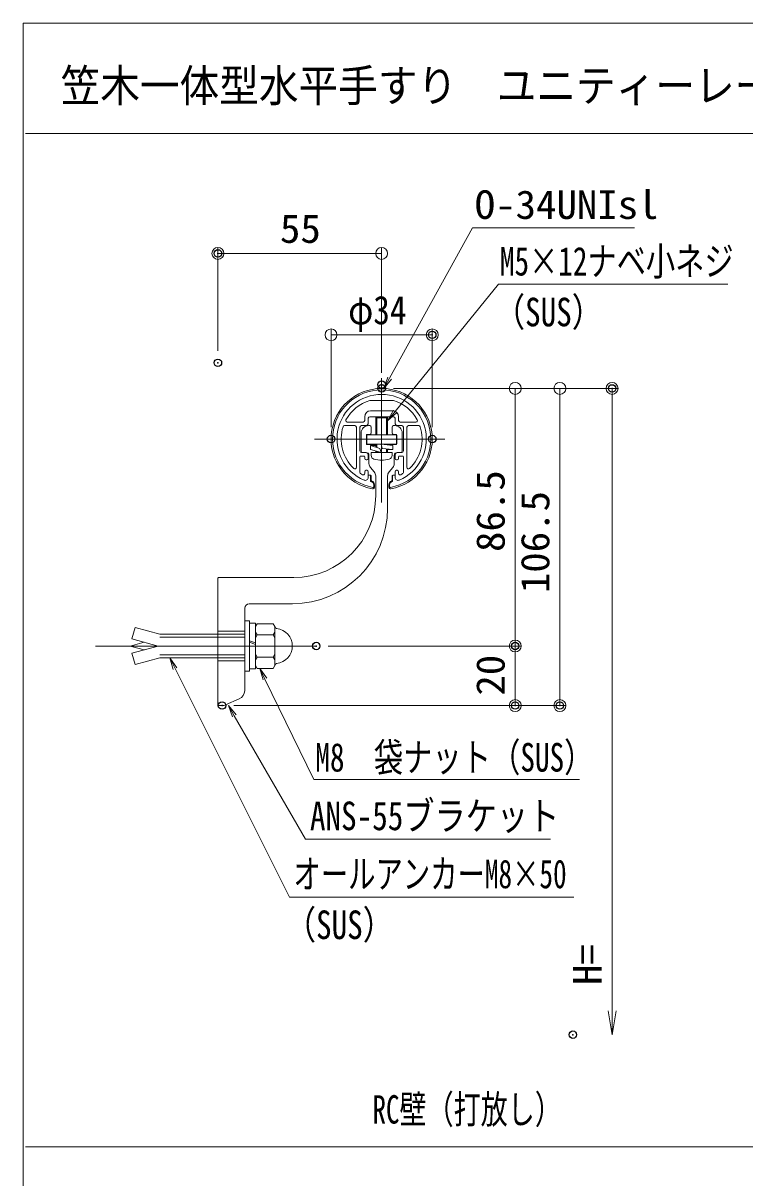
# Model space of a CAD drawing. Units: millimetres, scale not verified. Extents: x -800 to 800, y -554 to 554.
# Drawn here: x -800 to -557.5, y 166.2 to 554 of the extents above; entities that cross this region are included whole.
import ezdxf
from ezdxf.enums import TextEntityAlignment as Align

# ---------------------------------------------------------------- set-up
doc = ezdxf.new("R2010")
doc.units = ezdxf.units.MM
doc.header["$LTSCALE"] = 5
doc.header["$PDMODE"] = 32
doc.header["$PDSIZE"] = 2.5
for name, pattern in [('LONG_CHAIN', [21, 18, -1, 1, -1]), ('LONG_DASHED1', [7, 6, -1]), ('LONG_DASHED2', [13, 12, -1])]:
    doc.linetypes.add(name, pattern=pattern)
for name, color, linetype, lineweight in [('0-1_6寸法', 1, 'Continuous', 9), ('0-2_0', 7, 'Continuous', 9), ('0-5_4手摺芯', 5, 'LONG_CHAIN', 9), ('0-6_07文字', 3, 'Continuous', 9), ('0-9_3ブラケット', 4, 'Continuous', 9), ('0-B_zumenwaku', 6, 'Continuous', 9), ('0-E_5ビス類', 6, 'LONG_DASHED1', 9), ('0-F_4手摺金台', 2, 'Continuous', 9), ('1-0_4手摺（断面）', 4, 'Continuous', 9), ('1-1_笠木', 5, 'Continuous', 9), ('1-2_5ナット類', 6, 'Continuous', 9), ('1-3_5アンカー芯', 4, 'LONG_CHAIN', 9), ('1-4_3ブラケット隠線', 134, 'LONG_DASHED2', 9), ('1-F_6文字', 2, 'Continuous', 9)]:
    doc.layers.add(name, color=color, linetype=linetype, lineweight=lineweight)
doc.layers.add('0-3_Defpoints', color=7, linetype='Continuous')
doc.layers.add('0-C_moji', color=2, linetype='Continuous')
doc.styles.add('ＭＳ ゴシック', font='')
doc.styles.add('ＭＳ Ｐゴシック', font='')
doc.styles.get('ＭＳ ゴシック').set_extended_font_data('MS Gothic')
doc.styles.get('ＭＳ Ｐゴシック').set_extended_font_data('MS PGothic')

# ---------------------------------------------------------------- blocks, each defined once
blk = doc.blocks.new('_Origin')
at = {"layer": '0-2_0', "color": 1}
blk.add_line((0, 0), (-5, 0), dxfattribs=at)
blk.add_circle((0, 0), 2.5, dxfattribs=at)
blk = doc.blocks.new('_Open')
at = {"layer": '0-2_0', "color": 1}
blk.add_line((-5, 0.833), (0, 0), dxfattribs=at)
blk.add_lwpolyline([(-5, -0.833), (0, 0), (-5, 0)], dxfattribs=at)
blk = doc.blocks.new('MLeader9')
at = {"layer": '1-F_6文字', "color": 1}
blk.add_line((-647.628, 485.218), (-594.601, 485.218), dxfattribs=at)
at = {"layer": '1-F_6文字'}
blk.add_line((-676.266, 434.488), (-678.781, 431.306), dxfattribs=at)
at = {"layer": '1-F_6文字', "color": 1}
blk.add_lwpolyline([(-676.85, 434.809), (-649.068, 485.218), (-647.628, 485.218)], dxfattribs=at)
at = {"layer": '1-F_6文字'}
blk.add_lwpolyline([(-677.434, 435.131), (-678.781, 431.306), (-676.85, 434.809)], dxfattribs=at)
at = {"layer": '1-F_6文字', "style": 'ＭＳ ゴシック', "width": 1.05}
blk.add_text('O-34UNIsl', height=9.604, dxfattribs=at).set_placement((-648.268, 485.368), align=Align.BOTTOM_LEFT)
blk = doc.blocks.new('MLeader10')
at = {"layer": '1-F_6文字', "color": 1}
blk.add_line((-638.832, 466.375), (-563.272, 466.375), dxfattribs=at)
at = {"layer": '1-F_6文字'}
blk.add_line((-674.497, 423.173), (-677.536, 420.489), dxfattribs=at)
at = {"layer": '1-F_6文字', "color": 1}
blk.add_lwpolyline([(-675.014, 423.594), (-640.272, 466.375), (-638.832, 466.375)], dxfattribs=at)
at = {"layer": '1-F_6文字'}
blk.add_lwpolyline([(-675.532, 424.014), (-677.536, 420.489), (-675.014, 423.594)], dxfattribs=at)
at = {"layer": '1-F_6文字', "style": 'ＭＳ ゴシック'}
for s, width, p in [('M5×12ナベ小ネジ', 0.75, (-639.806, 466.362)), ('（SUS）', 0.8, (-641.832, 449.295))]:
    blk.add_text(s, height=9.604, dxfattribs=dict(at, width=width)).set_placement(p, align=Align.BOTTOM_LEFT)
blk = doc.blocks.new('MLeader11')
at = {"layer": '1-F_6文字'}
blk.add_line((-729.604, 321.026), (-731.029, 324.823), dxfattribs=at)
at = {"layer": '1-F_6文字', "color": 1}
blk.add_line((-703.643, 279.943), (-622.789, 279.943), dxfattribs=at)
at = {"layer": '1-F_6文字'}
blk.add_lwpolyline([(-728.45, 321.694), (-731.029, 324.823), (-729.027, 321.36)], dxfattribs=at)
at = {"layer": '1-F_6文字', "color": 1}
blk.add_lwpolyline([(-729.027, 321.36), (-705.083, 279.943), (-703.643, 279.943)], dxfattribs=at)
at = {"layer": '1-F_6文字', "style": 'ＭＳ ゴシック', "width": 0.8}
blk.add_text('ANS-55ブラケット', height=9.604, dxfattribs=at).set_placement((-703.616, 280.093), align=Align.BOTTOM_LEFT)
blk = doc.blocks.new('MLeader12')
at = {"layer": '1-F_6文字'}
blk.add_line((-719.35, 333.436), (-720.506, 337.323), dxfattribs=at)
at = {"layer": '1-F_6文字', "color": 1}
blk.add_line((-700.845, 300.002), (-613.098, 300.002), dxfattribs=at)
at = {"layer": '1-F_6文字'}
blk.add_lwpolyline([(-718.152, 334.021), (-720.506, 337.323), (-718.751, 333.729)], dxfattribs=at)
at = {"layer": '1-F_6文字', "color": 1}
blk.add_lwpolyline([(-718.751, 333.729), (-702.285, 300.002), (-700.845, 300.002)], dxfattribs=at)
at = {"layer": '1-F_6文字', "style": 'ＭＳ ゴシック', "width": 0.75}
blk.add_text('M8\u3000袋ナット（SUS）', height=9.621, dxfattribs=at).set_placement((-701.818, 299.752), align=Align.BOTTOM_LEFT)
blk = doc.blocks.new('MLeader13')
at = {"layer": '1-F_6文字'}
blk.add_line((-749.519, 336.947), (-750.713, 340.823), dxfattribs=at)
at = {"layer": '1-F_6文字', "color": 1}
blk.add_line((-709.055, 260.44), (-614.975, 260.44), dxfattribs=at)
at = {"layer": '1-F_6文字'}
blk.add_lwpolyline([(-748.327, 337.544), (-750.713, 340.823), (-748.923, 337.246)], dxfattribs=at)
at = {"layer": '1-F_6文字', "color": 1}
blk.add_lwpolyline([(-748.923, 337.246), (-710.495, 260.44), (-709.055, 260.44)], dxfattribs=at)
at = {"layer": '1-F_6文字', "style": 'ＭＳ ゴシック'}
for s, height, width, p in [('オールアンカーM8×50', 9.621, 0.7, (-709.175, 260.59)), ('（SUS）', 9.604, 0.8, (-712.055, 243.523))]:
    blk.add_text(s, height=height, dxfattribs=dict(at, width=width)).set_placement(p, align=Align.BOTTOM_LEFT)

msp = doc.modelspace()

# ---------------------------------------------------------------- linework, layer by layer
at = {"layer": '0-1_6寸法'}
for p, q in [((-734.536, 443.936), (-734.536, 478.668)), ((-679.536, 436.605), (-679.536, 478.668)), ((-683.536, 476.668), (-730.536, 476.668)), ((-696.536, 418.323), (-696.536, 451.323)), ((-662.536, 418.323), (-662.536, 451.323)), ((-692.536, 449.323), (-666.536, 449.323)), ((-675.536, 431.323), (-600.119, 431.323)), ((-675.536, 431.323), (-617.668, 431.323)), ((-675.536, 431.323), (-632.668, 431.323)), ((-602.119, 222.29), (-602.119, 431.323)), ((-634.668, 427.323), (-634.668, 348.823)), ((-619.668, 427.323), (-619.668, 328.823)), ((-697.515, 344.823), (-632.668, 344.823)), ((-697.515, 344.823), (-632.668, 344.823)), ((-634.668, 340.823), (-634.668, 328.823)), ((-729.151, 324.823), (-617.668, 324.823)), ((-729.151, 324.823), (-632.668, 324.823))]:
    msp.add_line(p, q, dxfattribs=at)
msp.add_circle((-602.119, 431.323), 2, dxfattribs=at)
at = {"layer": '0-3_Defpoints'}
for p in [(-734.536, 476.668), (-662.536, 449.323), (-734.536, 439.936), (-679.536, 432.605), (-679.536, 431.323), (-602.119, 431.323), (-696.536, 414.323), (-662.536, 414.323), (-701.515, 344.823), (-634.668, 344.823), (-733.151, 324.823), (-634.668, 324.823), (-619.668, 324.823), (-615.292, 214.29)]:
    msp.add_point(p, dxfattribs=at)
at = {"layer": '0-5_4手摺芯'}
for p, q in [((-679.536, 392.992), (-679.536, 434.734)), ((-702.105, 414.323), (-658.281, 414.323))]:
    msp.add_line(p, q, dxfattribs=at)
at = {"layer": '0-9_3ブラケット'}
for p, q in [((-686.436, 410.323), (-686.436, 416.323)), ((-684.636, 415.673), (-684.636, 412.673)), ((-684.536, 415.773), (-674.536, 415.773)), ((-684.536, 415.773), (-684.536, 412.573)), ((-684.436, 415.873), (-683.536, 415.873)), ((-683.936, 418.823), (-683.536, 418.823)), ((-683.036, 418.323), (-683.036, 416.373)), ((-676.036, 418.323), (-676.036, 416.373)), ((-675.136, 418.823), (-675.536, 418.823)), ((-675.536, 415.873), (-674.636, 415.873)), ((-674.536, 415.773), (-674.536, 412.573)), ((-674.436, 415.673), (-674.436, 412.673)), ((-672.636, 410.323), (-672.636, 416.323)), ((-684.536, 412.573), (-674.536, 412.573)), ((-684.436, 412.473), (-681.536, 412.473)), ((-677.536, 412.473), (-674.636, 412.473)), ((-685.936, 409.823), (-684.786, 409.823)), ((-683.786, 408.823), (-683.786, 406.068)), ((-675.286, 408.823), (-675.286, 406.068)), ((-673.136, 409.823), (-674.286, 409.823)), ((-683.298, 404.759), (-682.023, 403.287)), ((-675.773, 404.759), (-677.048, 403.287)), ((-681.536, 401.978), (-681.536, 395.323)), ((-677.536, 401.978), (-677.536, 391.023)), ((-734.536, 367.623), (-734.536, 325.023)), ((-734.336, 367.823), (-709.036, 367.823)), ((-725.536, 329.801), (-725.536, 357.523)), ((-724.036, 359.023), (-709.536, 359.023)), ((-731.97, 325.066), (-727.354, 327.044)), ((-733.151, 324.823), (-734.336, 324.823))]:
    msp.add_line(p, q, dxfattribs=at)
for centre, radius, start, end in [((-683.936, 416.323), 2.5, 90, 180), ((-684.436, 415.673), 0.2, 90, 180), ((-683.536, 418.323), 0.5, 0, 90), ((-683.536, 416.373), 0.5, 270, 0), ((-675.536, 418.323), 0.5, 90, 180), ((-675.536, 416.373), 0.5, 180, 270), ((-675.136, 416.323), 2.5, 360, 90), ((-674.636, 415.673), 0.2, 0, 90), ((-684.436, 412.673), 0.2, 180, 270), ((-674.636, 412.673), 0.2, 270, 0), ((-685.936, 410.323), 0.5, 180, 270), ((-684.786, 408.823), 1, 0, 90), ((-674.286, 408.823), 1, 90, 180), ((-673.136, 410.323), 0.5, 270, 360), ((-681.786, 406.068), 2, 180, 220.87241), ((-677.286, 406.068), 2, 319.12759, 0), ((-683.536, 401.978), 2, 0, 40.87241), ((-675.536, 401.978), 2, 139.12759, 180), ((-709.036, 395.323), 27.5, 270, 0), ((-709.536, 391.023), 32, 270, 0), ((-734.336, 367.623), 0.2, 90, 180), ((-724.036, 357.523), 1.5, 90, 180), ((-728.536, 329.801), 3, 293.19859, 0), ((-734.336, 325.023), 0.2, 180, 270), ((-733.151, 327.823), 3, 270, 293.19859)]:
    msp.add_arc(centre, radius, start, end, dxfattribs=at)
at = {"layer": '0-B_zumenwaku'}
for p, q in [((-799.188, 516.962), (515.999, 516.962)), ((-799.188, 176.643), (515.999, 176.643))]:
    msp.add_line(p, q, dxfattribs=at)
msp.add_lwpolyline([(-799.987, -553.98), (799.997, -553.98), (799.997, 554.009), (-799.987, 554.009)], close=True, dxfattribs=at)
at = {"layer": '0-E_5ビス類', "linetype": 'Continuous'}
for p, q in [((-681.536, 421.473), (-681.186, 421.823)), ((-681.536, 415.773), (-681.536, 421.473)), ((-677.536, 421.473), (-681.536, 421.473)), ((-681.186, 415.773), (-681.186, 421.823)), ((-677.886, 421.823), (-681.186, 421.823)), ((-677.886, 415.773), (-677.886, 421.823)), ((-677.536, 421.473), (-677.886, 421.823)), ((-677.536, 415.773), (-677.536, 421.473)), ((-683.336, 410.823), (-683.336, 412.123)), ((-683.336, 412.123), (-680.1, 411.192)), ((-683.336, 412.123), (-681.536, 412.123)), ((-681.536, 411.605), (-681.536, 412.573)), ((-681.186, 411.504), (-681.186, 412.573)), ((-679.718, 409.823), (-680.1, 411.192)), ((-675.736, 412.123), (-679.736, 412.564)), ((-679.736, 412.564), (-679.354, 411.195)), ((-675.736, 410.823), (-679.354, 411.195)), ((-677.886, 412.36), (-677.886, 412.573)), ((-677.536, 412.321), (-677.536, 412.573)), ((-675.736, 410.823), (-675.736, 412.123)), ((-683.336, 410.823), (-679.718, 409.823)), ((-683.036, 409.823), (-676.036, 409.823)), ((-683.036, 409.823), (-676.036, 409.823)), ((-683.036, 408.844), (-683.036, 409.823)), ((-681.536, 409.823), (-681.536, 410.325)), ((-681.186, 409.823), (-681.186, 410.229)), ((-677.886, 409.823), (-677.886, 411.044)), ((-677.536, 409.823), (-677.536, 411.008)), ((-675.736, 410.823), (-677.536, 410.823)), ((-676.036, 408.844), (-676.036, 409.823))]:
    msp.add_line(p, q, dxfattribs=at)
at = {"layer": '0-E_5ビス類'}
for p, q in [((-763.401, 347.191), (-762.366, 351.055)), ((-754.036, 348.823), (-762.366, 351.055)), ((-759.299, 346.092), (-764.036, 344.823)), ((-754.562, 344.823), (-763.401, 347.191)), ((-725.536, 348.823), (-754.036, 348.823)), ((-725.536, 347.823), (-754.036, 347.823)), ((-764.036, 344.823), (-759.299, 343.554)), ((-754.562, 344.823), (-763.401, 342.455)), ((-763.401, 342.455), (-762.366, 338.591)), ((-725.536, 341.823), (-754.036, 341.823)), ((-754.036, 340.823), (-762.366, 338.591)), ((-725.536, 340.823), (-754.036, 340.823))]:
    msp.add_line(p, q, dxfattribs=at)
at = {"layer": '0-E_5ビス類', "linetype": 'Continuous'}
for centre, radius, start, end in [((-681.736, 408.844), 1.3, 180, 253.39845), ((-679.536, 416.223), 9, 253.39845, 286.60155), ((-677.336, 408.844), 1.3, 286.60155, 0)]:
    msp.add_arc(centre, radius, start, end, dxfattribs=at)
at = {"layer": '0-F_4手摺金台'}
for p, q in [((-683.531, 427.323), (-675.541, 427.323)), ((-675.836, 423.823), (-683.236, 423.823)), ((-685.736, 420.023), (-691.076, 420.023)), ((-685.236, 421.823), (-685.236, 420.523)), ((-684.036, 419.823), (-684.036, 421.323)), ((-683.536, 421.823), (-675.536, 421.823)), ((-675.036, 419.823), (-675.036, 421.323)), ((-673.836, 420.523), (-673.836, 421.823)), ((-667.996, 420.023), (-673.336, 420.023)), ((-692.01, 418.823), (-688.536, 418.823)), ((-688.036, 418.323), (-688.036, 404.804)), ((-686.836, 410.323), (-686.836, 418.323)), ((-686.336, 418.823), (-685.036, 418.823)), ((-672.736, 418.823), (-674.036, 418.823)), ((-672.236, 410.323), (-672.236, 418.323)), ((-671.036, 404.804), (-671.036, 418.323)), ((-670.536, 418.823), (-667.061, 418.823)), ((-686.836, 408.323), (-686.836, 403.126)), ((-686.536, 408.623), (-685.536, 408.623)), ((-686.336, 409.823), (-685.036, 409.823)), ((-685.236, 408.323), (-685.236, 407.823)), ((-684.736, 407.323), (-684.536, 407.323)), ((-684.036, 408.823), (-684.036, 407.823)), ((-675.036, 408.823), (-675.036, 407.823)), ((-674.336, 407.323), (-674.536, 407.323)), ((-672.736, 409.823), (-674.036, 409.823)), ((-673.836, 408.323), (-673.836, 407.823)), ((-672.536, 408.623), (-673.536, 408.623)), ((-672.236, 408.323), (-672.236, 403.126)), ((-684.536, 403.823), (-684.736, 403.823)), ((-674.536, 403.823), (-674.336, 403.823)), ((-685.236, 403.323), (-685.236, 402.783)), ((-684.036, 403.323), (-684.036, 401.449)), ((-675.036, 403.323), (-675.036, 401.449)), ((-673.836, 403.323), (-673.836, 402.783))]:
    msp.add_line(p, q, dxfattribs=at)
for centre, radius, start, end in [((-679.536, 414.323), 15, 293.1324, 246.86761), ((-679.536, 414.323), 13.6, 107.08258, 151.75242), ((-679.536, 414.323), 13.6, 28.24758, 72.91742), ((-683.236, 421.823), 2, 90, 180), ((-675.836, 421.823), 2, 0, 90), ((-691.076, 420.523), 0.5, 151.75242, 270), ((-685.736, 420.523), 0.5, 270, 0), ((-685.036, 419.823), 1, 270, 0), ((-683.536, 421.323), 0.5, 90, 180), ((-675.536, 421.323), 0.5, 0, 90), ((-674.036, 419.823), 1, 180, 270), ((-673.336, 420.523), 0.5, 180, 270), ((-667.996, 420.523), 0.5, 270, 28.24758), ((-679.536, 414.323), 13.6, 162.22117, 226.60509), ((-692.01, 418.323), 0.5, 90, 162.22117), ((-688.536, 418.323), 0.5, 0, 90), ((-686.336, 418.323), 0.5, 90, 180), ((-672.736, 418.323), 0.5, 0, 90), ((-670.536, 418.323), 0.5, 90, 180), ((-679.536, 414.323), 13.6, 313.39491, 17.77883), ((-667.061, 418.323), 0.5, 17.77883, 90), ((-686.336, 410.323), 0.5, 180, 270), ((-686.536, 408.323), 0.3, 90, 180), ((-685.536, 408.323), 0.3, 0, 90), ((-684.736, 407.823), 0.5, 180, 270), ((-685.036, 408.823), 1, 0, 90), ((-684.536, 407.823), 0.5, 270, 0), ((-674.036, 408.823), 1, 90, 180), ((-674.536, 407.823), 0.5, 180, 270), ((-674.336, 407.823), 0.5, 270, 360), ((-673.536, 408.323), 0.3, 90, 180), ((-672.736, 410.323), 0.5, 270, 0), ((-672.536, 408.323), 0.3, 0, 90), ((-688.536, 404.804), 0.5, 226.60509, 0), ((-684.736, 403.323), 0.5, 90, 180), ((-684.536, 403.323), 0.5, 0, 90), ((-674.536, 403.323), 0.5, 90, 180), ((-674.336, 403.323), 0.5, 0, 90), ((-670.536, 404.804), 0.5, 180, 313.39491), ((-686.336, 403.126), 0.5, 180, 238.72917), ((-679.536, 414.323), 13.6, 238.72917, 241.75242), ((-685.736, 402.783), 0.5, 241.75242, 0), ((-685.036, 401.449), 1, 246.86764, 0), ((-674.036, 401.449), 1, 180, 293.1324), ((-673.336, 402.783), 0.5, 180, 298.24758), ((-679.536, 414.323), 13.6, 298.24758, 301.27083), ((-672.736, 403.126), 0.5, 301.27083, 0)]:
    msp.add_arc(centre, radius, start, end, dxfattribs=at)
at = {"layer": '1-0_4手摺（断面）'}
for p, q in [((-683.336, 402.223), (-684.036, 402.223)), ((-683.236, 402.206), (-683.236, 400.096)), ((-683.036, 401.923), (-683.036, 400.252)), ((-676.036, 401.923), (-676.036, 400.252)), ((-675.836, 402.206), (-675.836, 400.096)), ((-675.736, 402.223), (-675.036, 402.223)), ((-682.186, 398.394), (-682.186, 398.974)), ((-681.986, 398.089), (-681.986, 398.974)), ((-681.986, 398.323), (-681.986, 398.974)), ((-677.086, 398.089), (-677.086, 398.974)), ((-677.086, 398.323), (-677.086, 398.974)), ((-676.886, 398.394), (-676.886, 398.974))]:
    msp.add_line(p, q, dxfattribs=at)
for centre, radius, start, end in [((-679.536, 414.323), 17, 280.29917, 259.70083), ((-679.536, 414.323), 16.5, 280.49203, 259.50797), ((-683.336, 401.923), 0.3, 0, 90), ((-679.536, 414.323), 14.7, 255.42183, 256.2703), ((-679.536, 414.323), 14.5, 256.03204, 256.2703), ((-683.286, 398.974), 1.1, 0, 76.2703), ((-683.286, 398.974), 1.3, 0, 76.2703), ((-683.286, 398.974), 1.3, 0, 54.76558), ((-675.786, 398.974), 1.3, 103.7297, 180), ((-675.786, 398.974), 1.3, 125.23442, 180), ((-675.786, 398.974), 1.1, 103.7297, 180), ((-679.536, 414.323), 14.7, 283.7297, 284.57817), ((-675.736, 401.923), 0.3, 90, 180), ((-682.486, 398.089), 0.5, 259.70083, 0), ((-682.486, 398.394), 0.3, 259.50797, 0), ((-676.586, 398.089), 0.5, 180, 280.29917), ((-676.586, 398.394), 0.3, 180, 280.49203)]:
    msp.add_arc(centre, radius, start, end, dxfattribs=at)
at = {"layer": '1-1_笠木'}
msp.add_arc((-679.536, 414.323), 14.5, 283.7297, 283.96796, dxfattribs=at)
at = {"layer": '1-2_5ナット類'}
for p, q in [((-721.936, 351.342), (-721.369, 352.323)), ((-721.936, 351.342), (-721.369, 352.323)), ((-721.936, 351.342), (-721.936, 338.304)), ((-721.936, 351.342), (-721.936, 338.304)), ((-721.936, 349.508), (-721.369, 348.527)), ((-721.936, 349.508), (-721.369, 348.527)), ((-721.369, 352.323), (-715.98, 352.323)), ((-721.369, 352.323), (-715.98, 352.323)), ((-715.414, 351.342), (-715.98, 352.323)), ((-715.414, 351.342), (-715.98, 352.323)), ((-715.414, 349.508), (-715.98, 348.527)), ((-715.414, 349.508), (-715.98, 348.527)), ((-715.414, 351.342), (-715.414, 338.304)), ((-715.414, 351.342), (-715.414, 338.304)), ((-721.936, 345.884), (-723.936, 346.597)), ((-721.936, 345.884), (-723.936, 346.597)), ((-721.936, 345.353), (-723.936, 346.066)), ((-721.936, 345.353), (-723.936, 346.066)), ((-721.936, 347.545), (-721.369, 348.527)), ((-721.936, 347.545), (-721.369, 348.527)), ((-721.369, 348.527), (-715.98, 348.527)), ((-721.369, 348.527), (-715.98, 348.527)), ((-715.414, 347.545), (-715.98, 348.527)), ((-715.414, 347.545), (-715.98, 348.527)), ((-721.936, 342.101), (-721.369, 341.119)), ((-721.936, 342.101), (-721.369, 341.119)), ((-715.414, 342.101), (-715.98, 341.119)), ((-715.414, 342.101), (-715.98, 341.119)), ((-721.936, 340.138), (-721.369, 341.119)), ((-721.936, 340.138), (-721.369, 341.119)), ((-721.936, 338.304), (-721.369, 337.323)), ((-721.936, 338.304), (-721.369, 337.323)), ((-721.369, 341.119), (-715.98, 341.119)), ((-721.369, 341.119), (-715.98, 341.119)), ((-715.414, 340.138), (-715.98, 341.119)), ((-715.414, 340.138), (-715.98, 341.119)), ((-715.414, 338.304), (-715.98, 337.323)), ((-715.414, 338.304), (-715.98, 337.323)), ((-721.369, 337.323), (-715.98, 337.323)), ((-721.369, 337.323), (-715.98, 337.323))]:
    msp.add_line(p, q, dxfattribs=at)
for points in [[(-725.536, 336.323), (-723.936, 336.323), (-723.936, 353.323), (-725.536, 353.323)], [(-725.536, 336.323), (-723.936, 336.323), (-723.936, 353.323), (-725.536, 353.323)], [(-723.936, 337.123), (-721.936, 337.123), (-721.936, 352.523), (-723.936, 352.523)], [(-723.936, 337.123), (-721.936, 337.123), (-721.936, 352.523), (-723.936, 352.523)]]:
    msp.add_lwpolyline(points, close=True, dxfattribs=at)
for centre, radius, start, end in [((-714.762, 351.312), 0.652, 180, 264.26083), ((-714.762, 351.312), 0.652, 180, 264.26083), ((-715.414, 344.823), 5.87, 275.73917, 84.26083), ((-715.414, 344.823), 5.87, 275.73917, 84.26083), ((-714.762, 338.334), 0.652, 95.73917, 180), ((-714.762, 338.334), 0.652, 95.73917, 180)]:
    msp.add_arc(centre, radius, start, end, dxfattribs=at)
at = {"layer": '1-3_5アンカー芯'}
msp.add_line((-701.515, 344.823), (-775.711, 344.823), dxfattribs=at)
at = {"layer": '1-4_3ブラケット隠線'}
for p, q in [((-725.536, 349.823), (-734.536, 349.823)), ((-725.536, 339.823), (-734.536, 339.823))]:
    msp.add_line(p, q, dxfattribs=at)

# ---------------------------------------------------------------- block references
at = {"layer": '0-1_6寸法'}
for name, p, xscale, yscale, rotation in [('_Origin', (-734.536, 476.668), 0.8, 0.8, 180), ('_Origin', (-696.536, 449.323), 0.8, 0.8, 180), ('_Origin', (-634.668, 431.323), 0.8, 0.8, 90), ('_Origin', (-619.668, 431.323), 0.8, 0.8, 90), ('_Origin', (-634.668, 344.823), 0.8, 0.8, 270), ('_Origin', (-634.668, 344.823), 0.8, 0.8, 90), ('_Origin', (-634.668, 324.823), 0.8, 0.8, 270), ('_Origin', (-619.668, 324.823), 0.8, 0.8, 270), ('_Open', (-602.119, 214.29), 1.6, 1.6, 270)]:
    msp.add_blockref(name, p, dxfattribs=dict(at, xscale=xscale, yscale=yscale, rotation=rotation))
at = {"layer": '0-1_6寸法', "xscale": 0.8, "yscale": 0.8}
for p in [(-679.536, 476.668), (-662.536, 449.323)]:
    msp.add_blockref('_Origin', p, dxfattribs=at)
at = {"layer": '1-F_6文字'}
for name in ['MLeader9', 'MLeader10', 'MLeader13', 'MLeader12', 'MLeader11']:
    msp.add_blockref(name, (0, 0), dxfattribs=at)

# ---------------------------------------------------------------- texts
at = {"layer": '0-1_6寸法', "color": 2, "style": 'ＭＳ ゴシック'}
for s, width, p in [('55', 1.05, (-713.702, 477.318)), ('φ34', 0.85, (-690.769, 449.973))]:
    msp.add_text(s, height=9.604, dxfattribs=dict(at, width=width)).set_placement(p, align=Align.BOTTOM_LEFT)
at = {"layer": '0-1_6寸法', "color": 2, "style": 'ＭＳ ゴシック', "width": 1.05}
for s, p in [('86.5', (-635.318, 376.406)), ('106.5', (-620.318, 362.573)), ('20', (-635.318, 328.156)), ('H=', (-602.768, 230.972))]:
    msp.add_text(s, height=9.604, rotation=90, dxfattribs=at).set_placement(p, align=Align.BOTTOM_LEFT)
at = {"layer": '0-6_07文字', "style": 'ＭＳ ゴシック', "width": 0.7}
msp.add_text('RC壁（打放し）', height=9.525, dxfattribs=at).set_placement((-682.619, 181.592), align=Align.BOTTOM_LEFT)
at = {"layer": '0-C_moji', "style": 'ＭＳ Ｐゴシック', "width": 0.9}
msp.add_text('笠木一体型水平手すり\u3000ユニティーレーンスリム基準詳細図（参考例）', height=10.85, dxfattribs=at).set_placement((-787.377, 524.331), align=Align.BOTTOM_LEFT)

doc.saveas('drawing.dxf')
